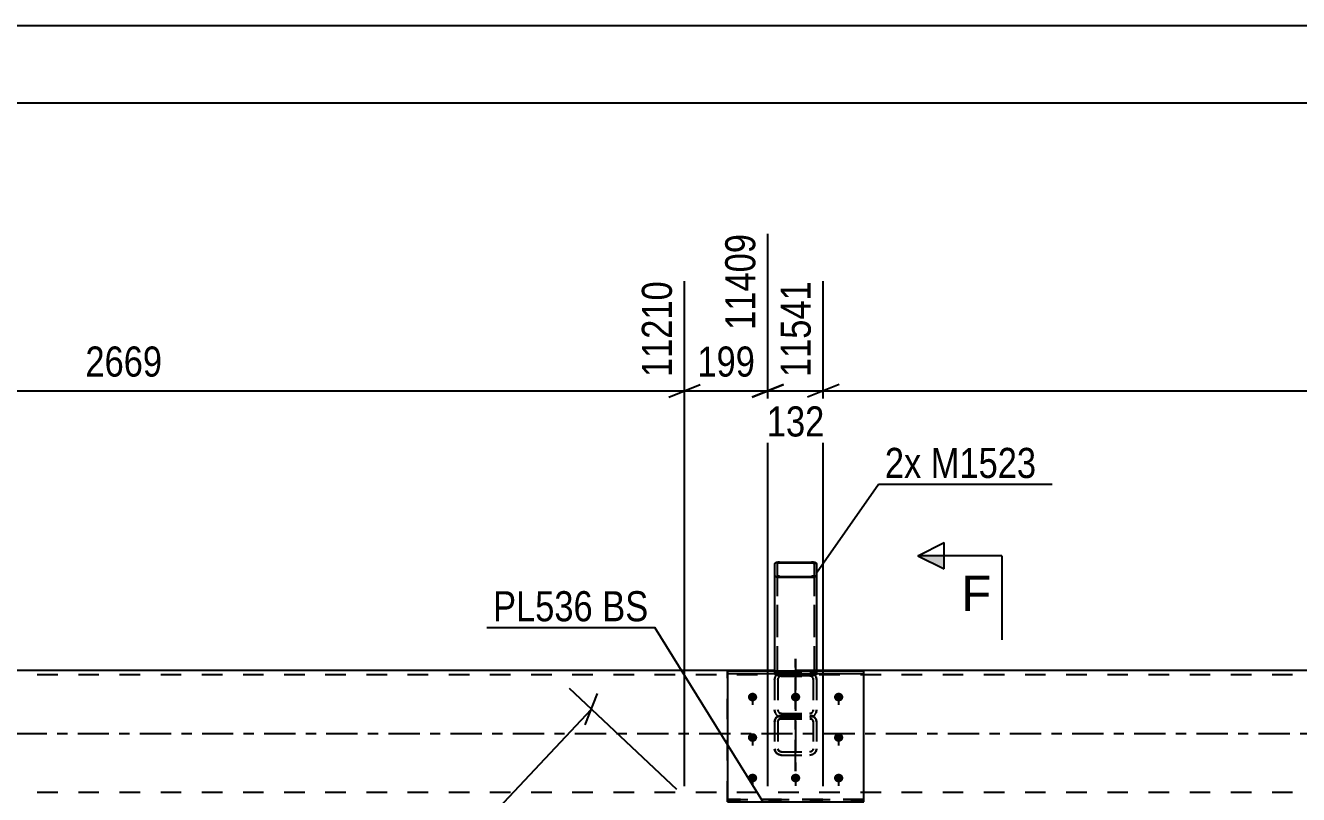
# Model space of a CAD drawing. Header units: millimetres. Extents: x -93 to 748, y -451 to 143.
# Drawn here: x 385.7 to 506.9, y -5.8 to 67.4 of the extents above; entities that cross this region are included whole.
import ezdxf

# ---------------------------------------------------------------- set-up
doc = ezdxf.new("R2010")
doc.units = ezdxf.units.MM
doc.linetypes.add('DXK_LINE_DOT2', pattern=[3.9198, 1.9599, -1.9599])
doc.linetypes.add('DXK_LINE_DOT3', pattern=[5.9187, 2.979, -0.9799, 0.9799, -0.9799])
doc.styles.add('Arial', font='ARIAL.TTF', dxfattribs={"height": 0.2})
doc.styles.add('Arial Narrow', font='ARIALN.TTF', dxfattribs={"height": 0.2})

# ---------------------------------------------------------------- blocks, each defined once
blk = doc.blocks.new('Part-761544515-5184 - 5128')
at = {"color": 2, "linetype": 'Continuous'}
for p, q in [((457.04, 16.23), (457, 16.16)), ((457, 16.16), (457, 5.95)), ((457.14, 16.28), (457.04, 16.23)), ((457.3, 16.32), (457.14, 16.28)), ((457.24, 16.16), (457.26, 16.19)), ((457.24, 16.16), (457.24, 15.05)), ((457.26, 16.19), (457.31, 16.22)), ((457.48, 16.33), (457.3, 16.32)), ((457.31, 16.22), (457.39, 16.24)), ((457.39, 16.24), (457.48, 16.25)), ((457.48, 16.33), (460.52, 16.33)), ((457.48, 16.25), (460.52, 16.25)), ((460.7, 16.32), (460.52, 16.33)), ((460.52, 16.25), (460.61, 16.24)), ((460.61, 16.24), (460.69, 16.22)), ((460.69, 16.22), (460.74, 16.19)), ((460.86, 16.28), (460.7, 16.32)), ((460.74, 16.19), (460.76, 16.16)), ((460.76, 16.16), (460.76, 15.05)), ((460.96, 16.23), (460.86, 16.28)), ((461, 16.16), (460.96, 16.23)), ((461, 16.16), (461, 5.95)), ((457, 15.05), (457.04, 14.99)), ((457.04, 14.99), (457.14, 14.93)), ((457.14, 14.93), (457.3, 14.89)), ((457.26, 15.02), (457.24, 15.05)), ((457.31, 14.99), (457.26, 15.02)), ((457.3, 14.89), (457.48, 14.88)), ((457.39, 14.97), (457.31, 14.99)), ((457.48, 14.96), (457.39, 14.97)), ((457.48, 14.96), (460.52, 14.96)), ((457.48, 14.88), (460.52, 14.88)), ((460.61, 14.97), (460.52, 14.96)), ((460.52, 14.88), (460.7, 14.89)), ((460.69, 14.99), (460.61, 14.97)), ((460.74, 15.02), (460.69, 14.99)), ((460.7, 14.89), (460.86, 14.93)), ((460.76, 15.05), (460.74, 15.02)), ((460.86, 14.93), (460.96, 14.99)), ((460.96, 14.99), (461, 15.05))]:
    blk.add_line(p, q, dxfattribs=at)
at = {"color": 7, "linetype": 'DXK_LINE_DOT2'}
for p, q in [((457.24, 15.05), (457.24, 5.69)), ((460.76, 15.05), (460.76, 5.69)), ((461, 6), (457, 6)), ((457, 5.95), (457, 5.69)), ((457, 5.83), (457.24, 5.83)), ((457.04, 5.62), (457, 5.69)), ((457.14, 5.56), (457.04, 5.62)), ((457.3, 5.53), (457.14, 5.56)), ((457.24, 5.69), (457.26, 5.65)), ((457.26, 5.65), (457.31, 5.63)), ((457.48, 5.51), (457.3, 5.53)), ((457.31, 5.63), (457.39, 5.61)), ((457.39, 5.61), (457.48, 5.6)), ((457.48, 5.6), (460.52, 5.6)), ((460.52, 5.51), (457.48, 5.51)), ((460.52, 5.6), (460.61, 5.61)), ((460.7, 5.53), (460.52, 5.51)), ((460.61, 5.61), (460.69, 5.63)), ((460.69, 5.63), (460.74, 5.65)), ((460.86, 5.56), (460.7, 5.53)), ((460.74, 5.65), (460.76, 5.69)), ((460.76, 5.83), (461, 5.83)), ((460.96, 5.62), (460.86, 5.56)), ((461, 5.69), (460.96, 5.62)), ((461, 5.95), (461, 5.69))]:
    blk.add_line(p, q, dxfattribs=at)
blk = doc.blocks.new('Part-761544515-5189 - 5128')
at = {"color": 2, "linetype": 'Continuous'}
for p, q in [((457, 16.16), (457.04, 16.23)), ((457, 16.16), (457, 6)), ((457.04, 16.23), (457.14, 16.28)), ((457.14, 16.28), (457.3, 16.32))]:
    blk.add_line(p, q, dxfattribs=at)
at = {"color": 7, "linetype": 'DXK_LINE_DOT2'}
for p, q in [((457.26, 16.19), (457.24, 16.16)), ((457.24, 16.16), (457.24, 5.69)), ((457.31, 16.22), (457.26, 16.19)), ((457.3, 16.32), (457.48, 16.33)), ((457.39, 16.24), (457.31, 16.22)), ((457.48, 16.25), (457.39, 16.24)), ((457.48, 16.33), (460.52, 16.33)), ((457.48, 16.25), (460.52, 16.25)), ((460.52, 16.33), (460.7, 16.32)), ((460.61, 16.24), (460.52, 16.25)), ((460.69, 16.22), (460.61, 16.24)), ((460.74, 16.19), (460.69, 16.22)), ((460.7, 16.32), (460.86, 16.28)), ((460.76, 16.16), (460.74, 16.19)), ((460.76, 16.16), (460.76, 5.69)), ((460.86, 16.28), (460.96, 16.23)), ((460.96, 16.23), (461, 16.16)), ((461, 16.16), (461, 5.69)), ((457.04, 14.99), (457, 15.05)), ((457.14, 14.93), (457.04, 14.99)), ((457.3, 14.89), (457.14, 14.93)), ((457.24, 15.05), (457.26, 15.02)), ((457.26, 15.02), (457.31, 14.99)), ((457.48, 14.88), (457.3, 14.89)), ((457.31, 14.99), (457.39, 14.97)), ((457.39, 14.97), (457.48, 14.96)), ((457.48, 14.96), (460.52, 14.96)), ((457.48, 14.88), (460.52, 14.88)), ((460.52, 14.96), (460.61, 14.97)), ((460.7, 14.89), (460.52, 14.88)), ((460.61, 14.97), (460.69, 14.99)), ((460.69, 14.99), (460.74, 15.02)), ((460.86, 14.93), (460.7, 14.89)), ((460.74, 15.02), (460.76, 15.05)), ((460.96, 14.99), (460.86, 14.93)), ((461, 15.05), (460.96, 14.99)), ((461, 6), (457, 6)), ((457, 6), (457, 5.69)), ((457, 5.83), (457.24, 5.83)), ((457, 5.69), (457.04, 5.62)), ((457.04, 5.62), (457.14, 5.56)), ((457.14, 5.56), (457.3, 5.53)), ((457.26, 5.65), (457.24, 5.69)), ((457.31, 5.63), (457.26, 5.65)), ((457.3, 5.53), (457.48, 5.51)), ((457.39, 5.61), (457.31, 5.63)), ((457.48, 5.6), (457.39, 5.61)), ((460.52, 5.6), (457.48, 5.6)), ((460.52, 5.51), (457.48, 5.51)), ((460.61, 5.61), (460.52, 5.6)), ((460.52, 5.51), (460.7, 5.53)), ((460.69, 5.63), (460.61, 5.61)), ((460.74, 5.65), (460.69, 5.63)), ((460.7, 5.53), (460.86, 5.56)), ((460.76, 5.69), (460.74, 5.65)), ((460.76, 5.83), (461, 5.83)), ((460.86, 5.56), (460.96, 5.62)), ((460.96, 5.62), (461, 5.69))]:
    blk.add_line(p, q, dxfattribs=at)
blk = doc.blocks.new('Bolt-761544515-5226 - 5128')
at = {"color": 1, "linetype": 'DXK_LINE_DOT2'}
for p, q in [((454.9, 3.87), (454.9, 2.74)), ((459, 3.87), (459, 2.74)), ((463.1, 3.87), (463.1, 2.74)), ((454.9, 0.02), (454.9, -1.12)), ((463.1, 0.02), (463.1, -1.12)), ((454.9, -3.83), (454.9, -4.97)), ((459, -3.83), (459, -4.97)), ((463.1, -3.83), (463.1, -4.97))]:
    blk.add_line(p, q, dxfattribs=at)
blk = doc.blocks.new('Bolt-761544515-5229 - 5128')
at = {"linetype": 'Continuous'}
for points in [[(454.9, 3.89), (454.99, 3.88), (455.08, 3.85), (455.16, 3.81), (455.23, 3.75), (455.28, 3.68), (455.32, 3.6), (455.34, 3.52), (455.34, 3.43), (455.32, 3.35), (455.28, 3.27), (455.23, 3.2), (455.16, 3.14), (455.08, 3.1), (454.99, 3.07), (454.9, 3.06), (454.81, 3.07), (454.72, 3.1), (454.64, 3.14), (454.57, 3.2), (454.52, 3.27), (454.48, 3.35), (454.46, 3.43), (454.46, 3.52), (454.48, 3.6), (454.52, 3.68), (454.57, 3.75), (454.64, 3.81), (454.72, 3.85), (454.81, 3.88)], [(459, 3.89), (459.09, 3.88), (459.18, 3.85), (459.26, 3.81), (459.33, 3.75), (459.38, 3.68), (459.42, 3.6), (459.44, 3.52), (459.44, 3.43), (459.42, 3.35), (459.38, 3.27), (459.33, 3.2), (459.26, 3.14), (459.18, 3.1), (459.09, 3.07), (459, 3.06), (458.91, 3.07), (458.82, 3.1), (458.74, 3.14), (458.67, 3.2), (458.62, 3.27), (458.58, 3.35), (458.56, 3.43), (458.56, 3.52), (458.58, 3.6), (458.62, 3.68), (458.67, 3.75), (458.74, 3.81), (458.82, 3.85), (458.91, 3.88)], [(463.1, 3.89), (463.19, 3.88), (463.28, 3.85), (463.36, 3.81), (463.43, 3.75), (463.48, 3.68), (463.52, 3.6), (463.54, 3.52), (463.54, 3.43), (463.52, 3.35), (463.48, 3.27), (463.43, 3.2), (463.36, 3.14), (463.28, 3.1), (463.19, 3.07), (463.1, 3.06), (463.01, 3.07), (462.92, 3.1), (462.84, 3.14), (462.77, 3.2), (462.72, 3.27), (462.68, 3.35), (462.66, 3.43), (462.66, 3.52), (462.68, 3.6), (462.72, 3.68), (462.77, 3.75), (462.84, 3.81), (462.92, 3.85), (463.01, 3.88)], [(454.9, 0.04), (454.99, 0.03), (455.08, 0), (455.16, -0.04), (455.23, -0.1), (455.28, -0.17), (455.32, -0.25), (455.34, -0.33), (455.34, -0.42), (455.32, -0.5), (455.28, -0.58), (455.23, -0.65), (455.16, -0.71), (455.08, -0.75), (454.99, -0.78), (454.9, -0.79), (454.81, -0.78), (454.72, -0.75), (454.64, -0.71), (454.57, -0.65), (454.52, -0.58), (454.48, -0.5), (454.46, -0.42), (454.46, -0.33), (454.48, -0.25), (454.52, -0.17), (454.57, -0.1), (454.64, -0.04), (454.72, 0), (454.81, 0.03)], [(463.1, 0.04), (463.19, 0.03), (463.28, 0), (463.36, -0.04), (463.43, -0.1), (463.48, -0.17), (463.52, -0.25), (463.54, -0.33), (463.54, -0.42), (463.52, -0.5), (463.48, -0.58), (463.43, -0.65), (463.36, -0.71), (463.28, -0.75), (463.19, -0.78), (463.1, -0.79), (463.01, -0.78), (462.92, -0.75), (462.84, -0.71), (462.77, -0.65), (462.72, -0.58), (462.68, -0.5), (462.66, -0.42), (462.66, -0.33), (462.68, -0.25), (462.72, -0.17), (462.77, -0.1), (462.84, -0.04), (462.92, 0), (463.01, 0.03)], [(454.9, -3.82), (454.99, -3.83), (455.08, -3.85), (455.16, -3.9), (455.23, -3.95), (455.28, -4.02), (455.32, -4.1), (455.34, -4.19), (455.34, -4.27), (455.32, -4.36), (455.28, -4.44), (455.23, -4.51), (455.16, -4.56), (455.08, -4.61), (454.99, -4.63), (454.9, -4.64), (454.81, -4.63), (454.72, -4.61), (454.64, -4.56), (454.57, -4.51), (454.52, -4.44), (454.48, -4.36), (454.46, -4.27), (454.46, -4.19), (454.48, -4.1), (454.52, -4.02), (454.57, -3.95), (454.64, -3.9), (454.72, -3.85), (454.81, -3.83)], [(459, -3.82), (459.09, -3.83), (459.18, -3.85), (459.26, -3.9), (459.33, -3.95), (459.38, -4.02), (459.42, -4.1), (459.44, -4.19), (459.44, -4.27), (459.42, -4.36), (459.38, -4.44), (459.33, -4.51), (459.26, -4.56), (459.18, -4.61), (459.09, -4.63), (459, -4.64), (458.91, -4.63), (458.82, -4.61), (458.74, -4.56), (458.67, -4.51), (458.62, -4.44), (458.58, -4.36), (458.56, -4.27), (458.56, -4.19), (458.58, -4.1), (458.62, -4.02), (458.67, -3.95), (458.74, -3.9), (458.82, -3.85), (458.91, -3.83)], [(463.1, -3.82), (463.19, -3.83), (463.28, -3.85), (463.36, -3.9), (463.43, -3.95), (463.48, -4.02), (463.52, -4.1), (463.54, -4.19), (463.54, -4.27), (463.52, -4.36), (463.48, -4.44), (463.43, -4.51), (463.36, -4.56), (463.28, -4.61), (463.19, -4.63), (463.1, -4.64), (463.01, -4.63), (462.92, -4.61), (462.84, -4.56), (462.77, -4.51), (462.72, -4.44), (462.68, -4.36), (462.66, -4.27), (462.66, -4.19), (462.68, -4.1), (462.72, -4.02), (462.77, -3.95), (462.84, -3.9), (462.92, -3.85), (463.01, -3.83)]]:
    blk.add_hatch(color=1, dxfattribs=at).paths.add_polyline_path(points)
at = {"color": 1, "linetype": 'Continuous'}
for p, q in [((454.9, 3.87), (454.9, 2.74)), ((459, 3.87), (459, 2.74)), ((463.1, 3.87), (463.1, 2.74)), ((454.9, 0.02), (454.9, -1.12)), ((463.1, 0.02), (463.1, -1.12)), ((454.9, -3.83), (454.9, -4.97)), ((459, -3.83), (459, -4.97)), ((463.1, -3.83), (463.1, -4.97))]:
    blk.add_line(p, q, dxfattribs=at)
blk = doc.blocks.new('Part-761544515-5329 - 5128')
at = {"color": 7, "linetype": 'DXK_LINE_DOT2'}
for p, q in [((718, 5.6), (0, 5.6)), ((461, 6), (457, 6)), ((718, -5.6), (0, -5.6))]:
    blk.add_line(p, q, dxfattribs=at)
at = {"color": 2, "linetype": 'Continuous'}
for p, q in [((457, 6), (221, 6)), ((697, 6), (461, 6))]:
    blk.add_line(p, q, dxfattribs=at)
at = {"color": 7, "linetype": 'DXK_LINE_DOT3'}
blk.add_line((0, 0), (718, 0), dxfattribs=at)
blk = doc.blocks.new('Part-761544515-5350 - 5128')
at = {"color": 7, "linetype": 'DXK_LINE_DOT3'}
blk.add_line((459, -3.58), (459, 7.12), dxfattribs=at)
at = {"color": 7, "linetype": 'DXK_LINE_DOT2'}
for p, q in [((457.05, 5.41), (457, 5.14)), ((457, 5.14), (457, -1.44)), ((457.32, 5.14), (457.35, 5.27)), ((457.32, 5.14), (457.32, -1.44)), ((457.64, 5.83), (457.4, 5.77)), ((457.52, 5.46), (457.64, 5.49)), ((457.64, 5.83), (460.36, 5.83)), ((457.64, 5.49), (460.36, 5.49)), ((460.61, 5.77), (460.36, 5.83)), ((460.36, 5.49), (460.48, 5.46)), ((460.66, 5.27), (460.68, 5.14)), ((460.68, 5.14), (460.68, -1.44)), ((461, 5.14), (460.95, 5.41)), ((461, 5.14), (461, -1.44)), ((457, 2.25), (457.05, 1.99)), ((457, 1.12), (457.05, 1.35)), ((457.05, 1.35), (457.19, 1.55)), ((457.19, 1.55), (457.4, 1.68)), ((457.35, 2.12), (457.32, 2.25)), ((457.35, 1.24), (457.32, 1.12)), ((457.41, 1.33), (457.35, 1.24)), ((457.4, 1.68), (457.64, 1.72)), ((457.4, 1.62), (457.64, 1.57)), ((457.52, 1.4), (457.41, 1.33)), ((457.64, 1.91), (457.52, 1.94)), ((457.64, 1.42), (457.52, 1.4)), ((457.64, 1.91), (460.36, 1.91)), ((457.64, 1.72), (460.36, 1.72)), ((457.64, 1.57), (460.36, 1.57)), ((457.64, 1.42), (460.36, 1.42)), ((460.48, 1.94), (460.36, 1.91)), ((460.36, 1.72), (460.61, 1.68)), ((460.36, 1.57), (460.61, 1.62)), ((460.48, 1.4), (460.36, 1.42)), ((460.59, 1.33), (460.48, 1.4)), ((460.66, 1.24), (460.59, 1.33)), ((460.61, 1.68), (460.81, 1.55)), ((460.68, 2.25), (460.66, 2.12)), ((460.68, 1.12), (460.66, 1.24)), ((460.81, 1.55), (460.95, 1.35)), ((460.95, 1.99), (461, 2.25)), ((460.95, 1.35), (461, 1.12)), ((457.05, -1.67), (457, -1.44)), ((457.19, -1.86), (457.05, -1.67)), ((457.4, -1.99), (457.19, -1.86)), ((457.32, -1.44), (457.35, -1.55)), ((457.35, -1.55), (457.41, -1.65)), ((457.64, -2.04), (457.4, -1.99)), ((457.41, -1.65), (457.52, -1.71)), ((457.52, -1.71), (457.64, -1.74)), ((457.64, -1.74), (460.36, -1.74)), ((457.64, -2.04), (460.36, -2.04)), ((460.36, -1.74), (460.48, -1.71)), ((460.61, -1.99), (460.36, -2.04)), ((460.48, -1.71), (460.59, -1.65)), ((460.59, -1.65), (460.66, -1.55)), ((460.81, -1.86), (460.61, -1.99)), ((460.66, -1.55), (460.68, -1.44)), ((460.95, -1.67), (460.81, -1.86)), ((461, -1.44), (460.95, -1.67))]:
    blk.add_line(p, q, dxfattribs=at)
for centre, radius, start, end in [((457.67, 5.17), 0.662, 114.32, 159.2417), ((457.65, 5.16), 0.331, 114.32, 159.2417), ((460.35, 5.16), 0.331, 20.7583, 65.68), ((460.33, 5.17), 0.662, 20.7583, 65.68), ((457.67, 2.22), 0.662, 200.7583, 245.68), ((457.65, 2.24), 0.331, 200.7583, 245.68), ((460.35, 2.24), 0.331, 294.32, 339.2417), ((460.33, 2.22), 0.662, 294.32, 339.2417)]:
    blk.add_arc(centre, radius, start, end, dxfattribs=at)
blk = doc.blocks.new('Part-761544515-5405 - 5128')
at = {"color": 7, "linetype": 'DXK_LINE_DOT3'}
blk.add_line((459, 7.12), (459, -3.58), dxfattribs=at)
at = {"color": 7, "linetype": 'DXK_LINE_DOT2'}
for p, q in [((457, 5.14), (457.05, 5.4)), ((457, 5.14), (457, -1.44)), ((457.35, 5.27), (457.32, 5.14)), ((457.32, 5.14), (457.32, -1.44)), ((457.4, 5.77), (457.64, 5.83)), ((457.64, 5.48), (457.52, 5.46)), ((457.64, 5.83), (460.36, 5.83)), ((457.64, 5.48), (460.36, 5.48)), ((460.36, 5.83), (460.61, 5.77)), ((460.48, 5.46), (460.36, 5.48)), ((460.68, 5.14), (460.66, 5.27)), ((460.68, 5.14), (460.68, -1.44)), ((460.95, 5.4), (461, 5.14)), ((461, 5.14), (461, -1.44)), ((457.05, 1.99), (457, 2.25)), ((457.05, 1.35), (457, 1.12)), ((457.19, 1.54), (457.05, 1.35)), ((457.4, 1.68), (457.19, 1.54)), ((457.32, 2.25), (457.35, 2.12)), ((457.32, 1.12), (457.35, 1.23)), ((457.35, 1.23), (457.41, 1.33)), ((457.64, 1.72), (457.4, 1.68)), ((457.64, 1.57), (457.4, 1.62)), ((457.41, 1.33), (457.52, 1.4)), ((457.52, 1.94), (457.64, 1.91)), ((457.52, 1.4), (457.64, 1.42)), ((457.64, 1.91), (460.36, 1.91)), ((457.64, 1.72), (460.36, 1.72)), ((457.64, 1.57), (460.36, 1.57)), ((457.64, 1.42), (460.36, 1.42)), ((460.36, 1.91), (460.48, 1.94)), ((460.61, 1.68), (460.36, 1.72)), ((460.61, 1.62), (460.36, 1.57)), ((460.36, 1.42), (460.48, 1.4)), ((460.48, 1.4), (460.59, 1.33)), ((460.59, 1.33), (460.66, 1.23)), ((460.81, 1.54), (460.61, 1.68)), ((460.66, 2.12), (460.68, 2.25)), ((460.66, 1.23), (460.68, 1.12)), ((460.95, 1.35), (460.81, 1.54)), ((461, 2.25), (460.95, 1.99)), ((461, 1.12), (460.95, 1.35)), ((457, -1.44), (457.05, -1.67)), ((457.05, -1.67), (457.19, -1.86)), ((457.19, -1.86), (457.4, -1.99)), ((457.35, -1.55), (457.32, -1.44)), ((457.41, -1.65), (457.35, -1.55)), ((457.4, -1.99), (457.64, -2.04)), ((457.52, -1.71), (457.41, -1.65)), ((457.64, -1.74), (457.52, -1.71)), ((457.64, -1.74), (460.36, -1.74)), ((457.64, -2.04), (460.36, -2.04)), ((460.48, -1.71), (460.36, -1.74)), ((460.36, -2.04), (460.61, -1.99)), ((460.59, -1.65), (460.48, -1.71)), ((460.66, -1.55), (460.59, -1.65)), ((460.61, -1.99), (460.81, -1.86)), ((460.68, -1.44), (460.66, -1.55)), ((460.81, -1.86), (460.95, -1.67)), ((460.95, -1.67), (461, -1.44))]:
    blk.add_line(p, q, dxfattribs=at)
for centre, radius, start, end in [((457.67, 5.17), 0.662, 114.32, 159.2417), ((457.65, 5.16), 0.331, 114.32, 159.2417), ((460.35, 5.16), 0.331, 20.7583, 65.68), ((460.33, 5.17), 0.662, 20.7583, 65.68), ((457.67, 2.22), 0.662, 200.7583, 245.68), ((457.65, 2.24), 0.331, 200.7583, 245.68), ((460.35, 2.24), 0.331, 294.32, 339.2417), ((460.33, 2.22), 0.662, 294.32, 339.2417)]:
    blk.add_arc(centre, radius, start, end, dxfattribs=at)
blk = doc.blocks.new('Part-761544515-5553 - 5128')
at = {"color": 2, "linetype": 'Continuous'}
for p, q in [((465.5, 5.95), (452.5, 5.95)), ((452.5, 5.95), (452.5, -6.49)), ((452.5, 5.73), (465.5, 5.73)), ((465.5, -6.49), (465.5, 5.95)), ((452.5, -6.49), (465.5, -6.49))]:
    blk.add_line(p, q, dxfattribs=at)
at = {"color": 7, "linetype": 'DXK_LINE_DOT2'}
blk.add_line((452.5, -6.27), (465.5, -6.27), dxfattribs=at)
blk = doc.blocks.new('Part-761544515-5562 - 5128')
at = {"color": 7, "linetype": 'DXK_LINE_DOT2'}
for p, q in [((452.5, -6.48), (452.5, 5.95)), ((465.5, 5.95), (452.5, 5.95)), ((452.5, 5.73), (465.5, 5.73)), ((465.5, -6.48), (465.5, 5.95)), ((465.5, -6.27), (452.5, -6.27)), ((465.5, -6.48), (452.5, -6.48))]:
    blk.add_line(p, q, dxfattribs=at)
blk = doc.blocks.new('StraightDimension-761544515-9644 - 5128')
at = {"color": 7, "linetype": 'Continuous'}
for p, q in [((448.42, -5), (448.42, 43.07)), ((341.64, -5), (341.64, 41.24)), ((343.14, 33.23), (340.14, 32.03)), ((446.92, 32.03), (449.92, 33.23)), ((341.64, 32.63), (448.42, 32.63))]:
    blk.add_line(p, q, dxfattribs=at)
at = {"color": 0}
blk.add_wipeout([(399.28, 33.38), (399.28, 37.58), (390.77, 37.58), (390.77, 33.38)], dxfattribs=at)
at = {"color": 3, "style": 'Arial Narrow'}
blk.add_text('2669', height=2.863, dxfattribs=at).set_placement((391.37, 33.98))
at = {"color": 0, "linetype": 'Continuous'}
blk.add_wipeout([(447.82, 43.67), (443.62, 43.67), (443.62, 33.33), (447.82, 33.33)], dxfattribs=at)
at = {"color": 3, "linetype": 'Continuous', "style": 'Arial Narrow'}
blk.add_text('11210', height=2.863, rotation=90.0002, dxfattribs=at).set_placement((447.22, 33.93))
blk = doc.blocks.new('StraightDimension-761544515-9641 - 5128')
at = {"color": 7, "linetype": 'Continuous'}
for p, q in [((461.64, -5), (461.64, 43.07)), ((569.73, -5), (569.73, 43.07)), ((463.14, 33.23), (460.14, 32.03)), ((568.23, 32.03), (571.23, 33.23)), ((461.64, 32.63), (569.73, 32.63))]:
    blk.add_line(p, q, dxfattribs=at)
at = {"color": 0}
blk.add_wipeout([(519.94, 33.38), (519.94, 37.58), (511.43, 37.58), (511.43, 33.38)], dxfattribs=at)
at = {"color": 3, "style": 'Arial Narrow'}
blk.add_text('2702', height=2.863, dxfattribs=at).set_placement((512.03, 33.98))
at = {"color": 0, "linetype": 'Continuous'}
blk.add_wipeout([(569.13, 43.67), (564.93, 43.67), (564.93, 33.33), (569.13, 33.33)], dxfattribs=at)
at = {"color": 3, "linetype": 'Continuous', "style": 'Arial Narrow'}
blk.add_text('14243', height=2.863, rotation=90.0002, dxfattribs=at).set_placement((568.53, 33.93))
blk = doc.blocks.new('StraightDimension-761544515-9643 - 5128')
at = {"color": 7, "linetype": 'Continuous'}
for p, q in [((456.36, -5), (456.36, 47.57)), ((448.42, -5), (448.42, 43.07)), ((446.92, 32.03), (449.92, 33.23)), ((457.86, 33.23), (454.86, 32.03)), ((448.42, 32.63), (456.36, 32.63))]:
    blk.add_line(p, q, dxfattribs=at)
at = {"color": 0}
blk.add_wipeout([(455.73, 33.38), (455.73, 37.58), (449.05, 37.58), (449.05, 33.38)], dxfattribs=at)
at = {"color": 3, "style": 'Arial Narrow'}
blk.add_text('199', height=2.863, dxfattribs=at).set_placement((449.65, 33.98))
at = {"color": 0, "linetype": 'Continuous'}
blk.add_wipeout([(455.76, 48.17), (451.56, 48.17), (451.56, 37.83), (455.76, 37.83)], dxfattribs=at)
at = {"color": 3, "linetype": 'Continuous', "style": 'Arial Narrow'}
blk.add_text('11409', height=2.863, rotation=90.0002, dxfattribs=at).set_placement((455.16, 38.43))
blk = doc.blocks.new('StraightDimension-761544515-5890 - 5128')
at = {"color": 7, "linetype": 'Continuous'}
for p, q in [((447.69, -5.31), (437.48, 4.28)), ((438.97, 0.82), (440.15, 3.83)), ((390.14, -50.22), (439.56, 2.33)), ((398.27, -57.86), (388.07, -48.26)), ((390.74, -48.71), (389.55, -51.72))]:
    blk.add_line(p, q, dxfattribs=at)
at = {"color": 0}
blk.add_wipeout([(417.22, -20.33), (414.16, -17.45), (408.33, -23.65), (411.39, -26.53)], dxfattribs=at)
at = {"color": 3, "style": 'Arial Narrow'}
blk.add_text('1803', height=2.863, rotation=46.7591, dxfattribs=at).set_placement((411.36, -25.68))
blk = doc.blocks.new('StraightDimension-761544515-9642 - 5128')
at = {"color": 7, "linetype": 'Continuous'}
for p, q in [((456.36, -5), (456.36, 47.57)), ((461.64, -5), (461.64, 43.07)), ((454.86, 32.03), (457.86, 33.23)), ((463.14, 33.23), (460.14, 32.03)), ((456.36, 32.63), (461.64, 32.63))]:
    blk.add_line(p, q, dxfattribs=at)
at = {"color": 0, "linetype": 'Continuous'}
blk.add_wipeout([(461.04, 43.67), (456.84, 43.67), (456.84, 33.33), (461.04, 33.33)], dxfattribs=at)
at = {"color": 0}
blk.add_wipeout([(462.34, 27.68), (462.34, 31.88), (455.66, 31.88), (455.66, 27.68)], dxfattribs=at)
at = {"color": 3, "linetype": 'Continuous', "style": 'Arial Narrow'}
blk.add_text('11541', height=2.863, rotation=90.0002, dxfattribs=at).set_placement((460.44, 33.93))
at = {"color": 3, "style": 'Arial Narrow'}
blk.add_text('132', height=2.863, dxfattribs=at).set_placement((456.26, 28.28))
blk = doc.blocks.new('StraightDimension-761544515-3332 - 3034')
at = {"color": 7, "linetype": 'Continuous'}
blk.add_line((0, 67.4), (718, 67.4), dxfattribs=at)
blk = doc.blocks.new('StraightDimension-761544515-3469 - 3034')
at = {"color": 7, "linetype": 'Continuous'}
blk.add_line((-1, 60.03), (719, 60.03), dxfattribs=at)
blk = doc.blocks.new('SectionMark-761544515-7014 - 5128')
at = {"linetype": 'Continuous'}
blk.add_hatch(color=6, dxfattribs=at).paths.add_polyline_path([(473.14, 16.93), (473.14, 15.68), (470.64, 16.93)])
at = {"color": 6, "linetype": 'Continuous'}
for p, q in [((470.64, 16.93), (473.14, 18.18)), ((473.14, 15.68), (473.14, 18.18)), ((478.64, 16.93), (470.64, 16.93)), ((470.64, 16.93), (473.14, 15.68)), ((478.64, 16.93), (478.64, 8.93))]:
    blk.add_line(p, q, dxfattribs=at)
at = {"color": 0, "linetype": 'Continuous'}
blk.add_wipeout([(477.64, 11.68), (477.64, 15.18), (474.79, 15.18), (474.79, 11.68)], dxfattribs=at)
at = {"color": 3, "linetype": 'Continuous', "style": 'Arial'}
blk.add_text('F', height=3.34, dxfattribs=at).set_placement((474.79, 11.68))
blk = doc.blocks.new('MarkSet-761544515-7138 - 5128')
at = {"color": 0}
for points in [[(439.69, 10.69), (439.69, 13.69), (430.19, 13.69), (430.19, 10.69)], [(444.98, 10.69), (444.98, 13.69), (440.59, 13.69), (440.59, 10.69)]]:
    blk.add_wipeout(points, dxfattribs=at)
for points in [[(439.69, 10.69), (439.69, 13.69), (430.19, 13.69), (430.19, 10.69)], [(444.98, 10.69), (444.98, 13.69), (440.59, 13.69), (440.59, 10.69)]]:
    blk.add_wipeout(points, dxfattribs=at)
at = {"color": 30, "linetype": 'Continuous'}
for p in [(429.59, 10.09), (456.6, -7.64)]:
    blk.add_line(p, (445.58, 10.09), dxfattribs=at)
at = {"color": 3, "style": 'Arial Narrow'}
for s, p in [('PL536', (430.19, 10.69)), ('BS', (440.59, 10.69))]:
    blk.add_text(s, height=2.863, dxfattribs=at).set_placement(p)
blk = doc.blocks.new('MarkSet-761544515-11694 - 5128')
at = {"color": 0}
for points in [[(470.97, 24.33), (470.97, 27.33), (467.5, 27.33), (467.5, 24.33)], [(481.92, 24.33), (481.92, 27.33), (471.87, 27.33), (471.87, 24.33)]]:
    blk.add_wipeout(points, dxfattribs=at)
for points in [[(470.97, 24.33), (470.97, 27.33), (467.5, 27.33), (467.5, 24.33)], [(481.92, 24.33), (481.92, 27.33), (471.87, 27.33), (471.87, 24.33)]]:
    blk.add_wipeout(points, dxfattribs=at)
at = {"color": 30, "linetype": 'Continuous'}
for p, q in [((461, 15.29), (466.9, 23.73)), ((466.9, 23.73), (483.42, 23.73))]:
    blk.add_line(p, q, dxfattribs=at)
at = {"color": 3, "style": 'Arial Narrow'}
for s, p in [('2x', (467.5, 24.33)), ('M1523', (471.87, 24.33))]:
    blk.add_text(s, height=2.863, dxfattribs=at).set_placement(p)

msp = doc.modelspace()

# ---------------------------------------------------------------- block references
for name in ['StraightDimension-761544515-3332 - 3034', 'Part-761544515-5184 - 5128', 'Part-761544515-5189 - 5128', 'Part-761544515-5329 - 5128', 'Part-761544515-5350 - 5128', 'Part-761544515-5405 - 5128', 'Part-761544515-5553 - 5128', 'Part-761544515-5562 - 5128', 'Bolt-761544515-5229 - 5128', 'Bolt-761544515-5226 - 5128']:
    msp.add_blockref(name, (0, 0))

# ---------------------------------------------------------------- next in the draw order: block references
for name in ['StraightDimension-761544515-3469 - 3034', 'StraightDimension-761544515-9644 - 5128', 'StraightDimension-761544515-9641 - 5128']:
    msp.add_blockref(name, (0, 0))

# ---------------------------------------------------------------- next in the draw order: block references
for name in ['StraightDimension-761544515-9643 - 5128', 'SectionMark-761544515-7014 - 5128']:
    msp.add_blockref(name, (0, 0))

# ---------------------------------------------------------------- next in the draw order: block references
for name in ['StraightDimension-761544515-9642 - 5128', 'StraightDimension-761544515-5890 - 5128']:
    msp.add_blockref(name, (0, 0))

# ---------------------------------------------------------------- next in the draw order: block references
for name in ['MarkSet-761544515-11694 - 5128', 'MarkSet-761544515-7138 - 5128']:
    msp.add_blockref(name, (0, 0))

doc.saveas('drawing.dxf')
